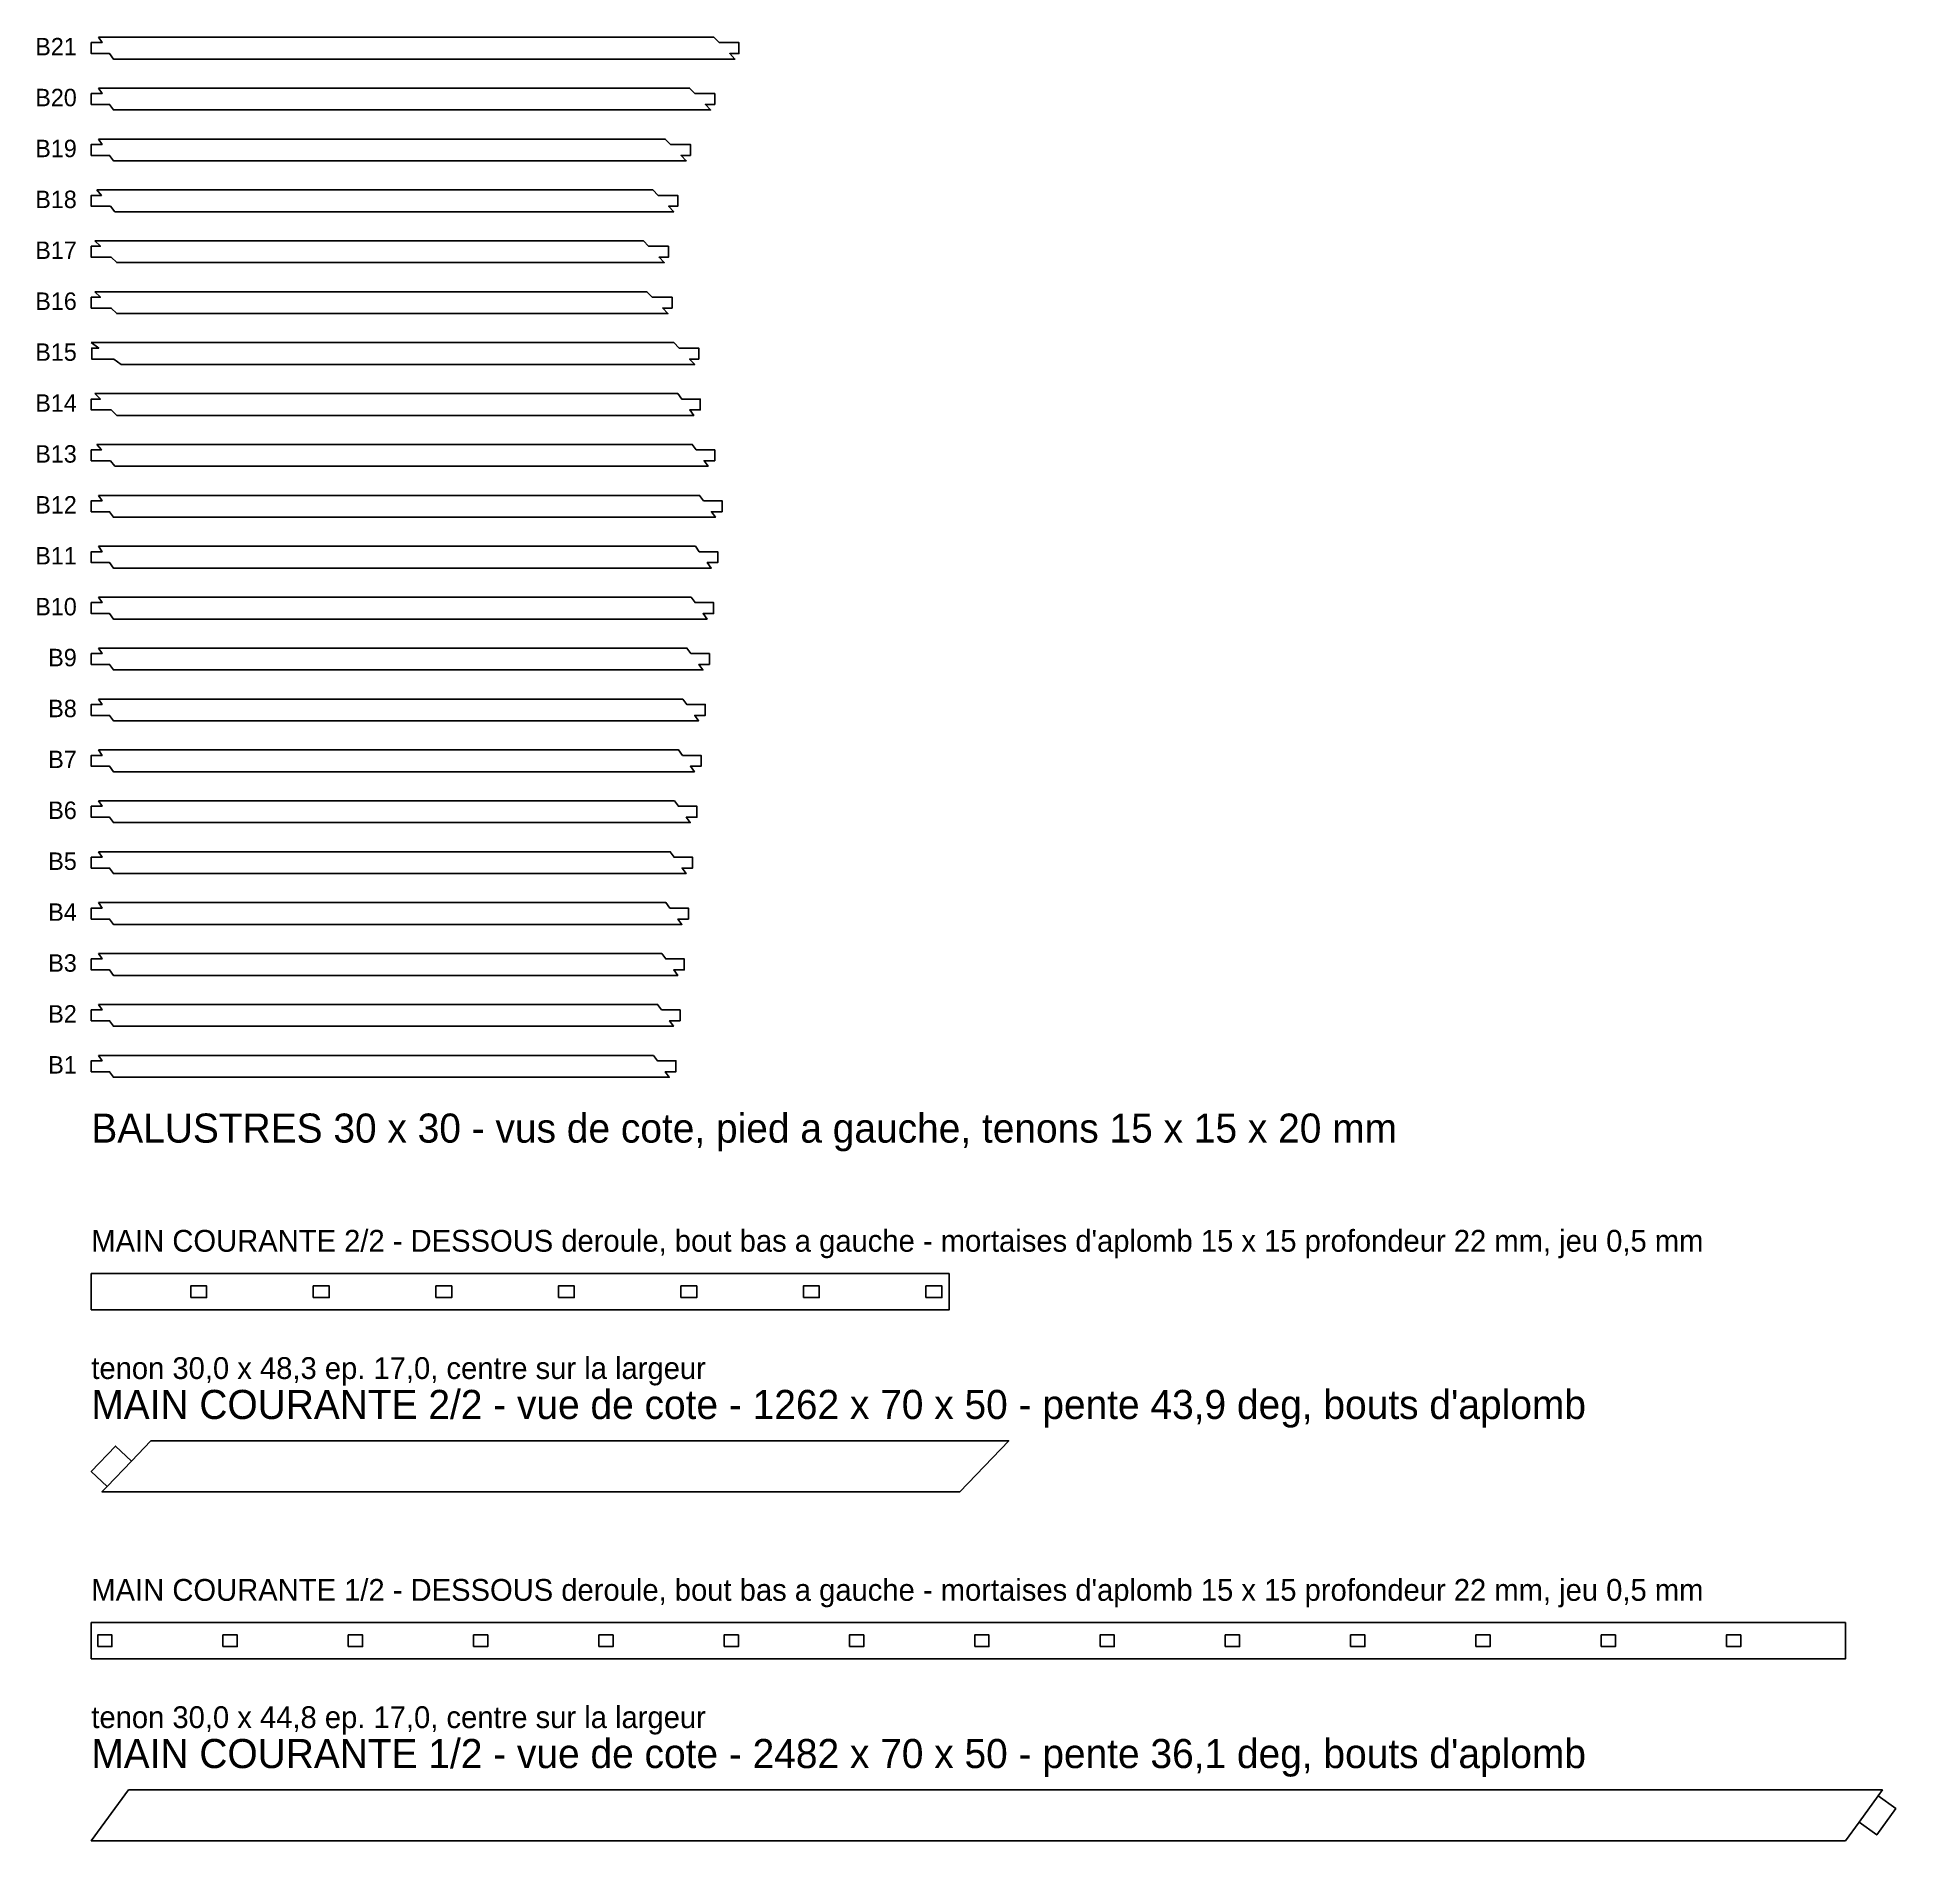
# Model space of a CAD drawing. Header units: millimetres. Extents: x -74 to 2482, y 0 to 2480.
import ezdxf
from ezdxf.enums import TextEntityAlignment as Align

# ---------------------------------------------------------------- set-up
doc = ezdxf.new("R2010")
doc.units = ezdxf.units.MM
for name, color, linetype in [('DECOUPE', 7, 'CONTINUOUS'), ('MORTAISE', 2, 'CONTINUOUS'), ('TENON', 6, 'CONTINUOUS'), ('TEXTE', 3, 'CONTINUOUS')]:
    doc.layers.add(name, color=color, linetype=linetype)

msp = doc.modelspace()

# ---------------------------------------------------------------- linework, layer by layer
at = {"layer": 'DECOUPE'}
for points in [[(9.694, 2480), (14.847, 2472.5), (0, 2472.5), (0, 2457.5), (25.153, 2457.5), (30.306, 2450), (885.263, 2450), (878.044, 2457.5), (890.826, 2457.5), (890.826, 2472.5), (863.607, 2472.5), (856.388, 2480)], [(9.694, 2410), (14.847, 2402.5), (0, 2402.5), (0, 2387.5), (25.153, 2387.5), (30.306, 2380), (851.824, 2380), (844.605, 2387.5), (857.387, 2387.5), (857.387, 2402.5), (830.168, 2402.5), (822.95, 2410)], [(9.694, 2340), (14.847, 2332.5), (0, 2332.5), (0, 2317.5), (25.153, 2317.5), (30.306, 2310), (818.385, 2310), (811.166, 2317.5), (823.948, 2317.5), (823.948, 2332.5), (796.729, 2332.5), (789.511, 2340)], [(7.624, 2270), (13.812, 2262.5), (0, 2262.5), (0, 2247.5), (26.188, 2247.5), (32.376, 2240), (801.135, 2240), (793.917, 2247.5), (806.698, 2247.5), (806.698, 2262.5), (779.48, 2262.5), (772.261, 2270)], [(4.944, 2200), (12.472, 2192.5), (0, 2192.5), (0, 2177.5), (27.528, 2177.5), (35.056, 2170), (788.131, 2170), (780.912, 2177.5), (793.693, 2177.5), (793.693, 2192.5), (766.475, 2192.5), (759.256, 2200)], [(4.944, 2130), (12.472, 2122.5), (0, 2122.5), (0, 2107.5), (27.528, 2107.5), (35.056, 2100), (793.138, 2100), (785.919, 2107.5), (798.701, 2107.5), (798.701, 2122.5), (771.482, 2122.5), (764.263, 2130)], [(0, 2060), (10.311, 2052.5), (0.623, 2052.5), (0.623, 2037.5), (30.934, 2037.5), (41.245, 2030), (829.984, 2030), (822.765, 2037.5), (835.547, 2037.5), (835.547, 2052.5), (808.328, 2052.5), (801.11, 2060)], [(4.944, 1990), (12.472, 1982.5), (0, 1982.5), (0, 1967.5), (27.528, 1967.5), (35.056, 1960), (828.524, 1960), (823.06, 1967.5), (837.596, 1967.5), (837.596, 1982.5), (812.133, 1982.5), (806.669, 1990)], [(7.624, 1920), (13.812, 1912.5), (0, 1912.5), (0, 1897.5), (26.188, 1897.5), (32.376, 1890), (848.359, 1890), (842.895, 1897.5), (857.431, 1897.5), (857.431, 1912.5), (831.967, 1912.5), (826.503, 1920)], [(9.694, 1850), (14.847, 1842.5), (0, 1842.5), (0, 1827.5), (25.153, 1827.5), (30.306, 1820), (858.405, 1820), (852.941, 1827.5), (867.477, 1827.5), (867.477, 1842.5), (842.013, 1842.5), (836.549, 1850)], [(9.694, 1780), (14.847, 1772.5), (0, 1772.5), (0, 1757.5), (25.153, 1757.5), (30.306, 1750), (852.636, 1750), (847.172, 1757.5), (861.708, 1757.5), (861.708, 1772.5), (836.244, 1772.5), (830.78, 1780)], [(9.694, 1710), (14.847, 1702.5), (0, 1702.5), (0, 1687.5), (25.153, 1687.5), (30.306, 1680), (846.866, 1680), (841.402, 1687.5), (855.939, 1687.5), (855.939, 1702.5), (830.475, 1702.5), (825.011, 1710)], [(9.694, 1640), (14.847, 1632.5), (0, 1632.5), (0, 1617.5), (25.153, 1617.5), (30.306, 1610), (841.097, 1610), (835.633, 1617.5), (850.169, 1617.5), (850.169, 1632.5), (824.705, 1632.5), (819.241, 1640)], [(9.694, 1570), (14.847, 1562.5), (0, 1562.5), (0, 1547.5), (25.153, 1547.5), (30.306, 1540), (835.328, 1540), (829.864, 1547.5), (844.4, 1547.5), (844.4, 1562.5), (818.936, 1562.5), (813.472, 1570)], [(9.694, 1500), (14.847, 1492.5), (0, 1492.5), (0, 1477.5), (25.153, 1477.5), (30.306, 1470), (829.559, 1470), (824.095, 1477.5), (838.631, 1477.5), (838.631, 1492.5), (813.167, 1492.5), (807.703, 1500)], [(9.694, 1430), (14.847, 1422.5), (0, 1422.5), (0, 1407.5), (25.153, 1407.5), (30.306, 1400), (823.789, 1400), (818.325, 1407.5), (832.861, 1407.5), (832.861, 1422.5), (807.398, 1422.5), (801.934, 1430)], [(9.694, 1360), (14.847, 1352.5), (0, 1352.5), (0, 1337.5), (25.153, 1337.5), (30.306, 1330), (818.02, 1330), (812.556, 1337.5), (827.092, 1337.5), (827.092, 1352.5), (801.628, 1352.5), (796.164, 1360)], [(9.694, 1290), (14.847, 1282.5), (0, 1282.5), (0, 1267.5), (25.153, 1267.5), (30.306, 1260), (812.251, 1260), (806.787, 1267.5), (821.323, 1267.5), (821.323, 1282.5), (795.859, 1282.5), (790.395, 1290)], [(9.694, 1220), (14.847, 1212.5), (0, 1212.5), (0, 1197.5), (25.153, 1197.5), (30.306, 1190), (806.481, 1190), (801.018, 1197.5), (815.554, 1197.5), (815.554, 1212.5), (790.09, 1212.5), (784.626, 1220)], [(9.694, 1150), (14.847, 1142.5), (0, 1142.5), (0, 1127.5), (25.153, 1127.5), (30.306, 1120), (800.712, 1120), (795.248, 1127.5), (809.784, 1127.5), (809.784, 1142.5), (784.32, 1142.5), (778.857, 1150)], [(9.694, 1080), (14.847, 1072.5), (0, 1072.5), (0, 1057.5), (25.153, 1057.5), (30.306, 1050), (794.943, 1050), (789.479, 1057.5), (804.015, 1057.5), (804.015, 1072.5), (778.551, 1072.5), (773.087, 1080)], [(0, 730), (1179.746, 730), (1179.746, 780), (0, 780)], [(82.054, 550), (1261.799, 550), (1194.426, 480), (14.68, 480), (21.615, 487.205), (0, 508.009), (33.481, 542.795), (55.096, 521.991)], [(0, 250), (2412.602, 250), (2412.602, 300), (0, 300)], [(50.996, 70), (2463.598, 70), (2457.71, 61.917), (2481.957, 44.253), (2455.607, 8.083), (2431.359, 25.747), (2412.602, 0), (0, 0)]]:
    msp.add_lwpolyline(points, close=True, dxfattribs=at)
at = {"layer": 'MORTAISE'}
for points in [[(136.807, 747), (158.626, 747), (158.626, 763), (136.807, 763)], [(305.342, 747), (327.161, 747), (327.161, 763), (305.342, 763)], [(473.877, 747), (495.696, 747), (495.696, 763), (473.877, 763)], [(642.412, 747), (664.231, 747), (664.231, 763), (642.412, 763)], [(810.947, 747), (832.766, 747), (832.766, 763), (810.947, 763)], [(979.482, 747), (1001.301, 747), (1001.301, 763), (979.482, 763)], [(1148.017, 747), (1169.836, 747), (1169.836, 763), (1148.017, 763)], [(8.779, 267), (28.338, 267), (28.338, 283), (8.779, 283)], [(181.108, 267), (200.666, 267), (200.666, 283), (181.108, 283)], [(353.437, 267), (372.995, 267), (372.995, 283), (353.437, 283)], [(525.765, 267), (545.324, 267), (545.324, 283), (525.765, 283)], [(698.094, 267), (717.652, 267), (717.652, 283), (698.094, 283)], [(870.423, 267), (889.981, 267), (889.981, 283), (870.423, 283)], [(1042.751, 267), (1062.31, 267), (1062.31, 283), (1042.751, 283)], [(1215.08, 267), (1234.639, 267), (1234.639, 283), (1215.08, 283)], [(1387.409, 267), (1406.967, 267), (1406.967, 283), (1387.409, 283)], [(1559.737, 267), (1579.296, 267), (1579.296, 283), (1559.737, 283)], [(1732.066, 267), (1751.625, 267), (1751.625, 283), (1732.066, 283)], [(1904.395, 267), (1923.953, 267), (1923.953, 283), (1904.395, 283)], [(2076.723, 267), (2096.282, 267), (2096.282, 283), (2076.723, 283)], [(2249.052, 267), (2268.611, 267), (2268.611, 283), (2249.052, 283)]]:
    msp.add_lwpolyline(points, close=True, dxfattribs=at)
at = {"layer": 'TENON'}
for points in [[(0, 508.009), (21.615, 487.205), (55.096, 521.991), (33.481, 542.795)], [(2431.359, 25.747), (2455.607, 8.083), (2481.957, 44.253), (2457.71, 61.917)]]:
    msp.add_lwpolyline(points, close=True, dxfattribs=at)

# ---------------------------------------------------------------- texts
at = {"layer": 'TEXTE'}
for s, p in [('B21', (-20, 2455)), ('B20', (-20, 2385)), ('B19', (-20, 2315)), ('B18', (-20, 2245)), ('B17', (-20, 2175)), ('B16', (-20, 2105)), ('B15', (-20, 2035)), ('B14', (-20, 1965)), ('B13', (-20, 1895)), ('B12', (-20, 1825)), ('B11', (-20, 1755)), ('B10', (-20, 1685)), ('B9', (-20, 1615)), ('B8', (-20, 1545)), ('B7', (-20, 1475)), ('B6', (-20, 1405)), ('B5', (-20, 1335)), ('B4', (-20, 1265)), ('B3', (-20, 1195)), ('B2', (-20, 1125)), ('B1', (-20, 1055))]:
    msp.add_text(s, height=24, dxfattribs=at).set_placement(p, align=Align.RIGHT)
for s, height, p in [('BALUSTRES 30 x 30 - vus de cote, pied a gauche, tenons 15 x 15 x 20 mm', 40, (0, 960)), ("MAIN COURANTE 2/2 - DESSOUS deroule, bout bas a gauche - mortaises d'aplomb 15 x 15 profondeur 22 mm, jeu 0,5 mm", 30, (0, 810)), ('tenon 30,0 x 48,3 ep. 17,0, centre sur la largeur', 30, (0, 635)), ("MAIN COURANTE 2/2 - vue de cote - 1262 x 70 x 50 - pente 43,9 deg, bouts d'aplomb", 40, (0, 580)), ("MAIN COURANTE 1/2 - DESSOUS deroule, bout bas a gauche - mortaises d'aplomb 15 x 15 profondeur 22 mm, jeu 0,5 mm", 30, (0, 330)), ('tenon 30,0 x 44,8 ep. 17,0, centre sur la largeur', 30, (0, 155)), ("MAIN COURANTE 1/2 - vue de cote - 2482 x 70 x 50 - pente 36,1 deg, bouts d'aplomb", 40, (0, 100))]:
    msp.add_text(s, height=height, dxfattribs=at).set_placement(p)

doc.saveas('drawing.dxf')
